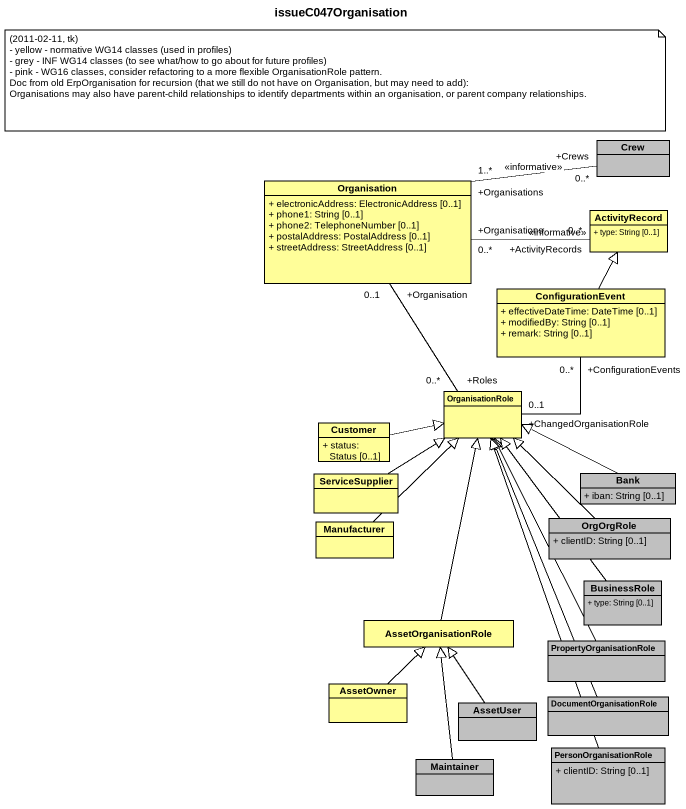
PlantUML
@startuml
title issueC047Organisation
hide circle
hide empty members
skinparam classAttributeIconSize 0
class Crew #C0C0C0
class Organisation #FFFE99 {
  + electronicAddress: ElectronicAddress [0..1]
  + phone1: String [0..1]
  + phone2: TelephoneNumber [0..1]
  + postalAddress: PostalAddress [0..1]
  + streetAddress: StreetAddress [0..1]
}
class ActivityRecord #FFFE99 {
  + type: String [0..1]
}
class ConfigurationEvent #FFFE99 {
  + effectiveDateTime: DateTime [0..1]
  + modifiedBy: String [0..1]
  + remark: String [0..1]
}
class OrganisationRole #FFFE99
class Customer #FFFE99 {
  + status: Status [0..1]
}
class ServiceSupplier #FFFE99
class Bank #C0C0C0 {
  + iban: String [0..1]
}
class Manufacturer #FFFE99
class OrgOrgRole #C0C0C0 {
  + clientID: String [0..1]
}
class BusinessRole #C0C0C0 {
  + type: String [0..1]
}
class AssetOrganisationRole #FFFE99
class PropertyOrganisationRole #C0C0C0
class AssetOwner #FFFE99
class AssetUser #C0C0C0
class DocumentOrganisationRole #C0C0C0
class PersonOrganisationRole #C0C0C0 {
  + clientID: String [0..1]
}
class Maintainer #C0C0C0
Crew "+Crews\n0..*" -left- "+Organisations\n1..*" Organisation : <<informative>>
Organisation "+Organisations\n0..*" -right- "+ActivityRecords\n0..*" ActivityRecord : <<informative>>
ConfigurationEvent -up-|> ActivityRecord
OrganisationRole "+Roles\n0..*" -up- "+Organisation\n0..1" Organisation
OrganisationRole "+ChangedOrganisationRole\n0..1" -up- "+ConfigurationEvents\n0..*" ConfigurationEvent
Customer -right-|> OrganisationRole
ServiceSupplier -up-|> OrganisationRole
Bank -left-|> OrganisationRole
Manufacturer -up-|> OrganisationRole
OrgOrgRole -up-|> OrganisationRole
BusinessRole -up-|> OrganisationRole
AssetOrganisationRole -up-|> OrganisationRole
PropertyOrganisationRole -up-|> OrganisationRole
AssetOwner -up-|> AssetOrganisationRole
AssetUser -up-|> AssetOrganisationRole
DocumentOrganisationRole -up-|> OrganisationRole
PersonOrganisationRole -up-|> OrganisationRole
Maintainer -up-|> AssetOrganisationRole
note as N1
  (2011-02-11, tk)
  - yellow - normative WG14 classes (used in profiles)
  - grey - INF WG14 classes (to see what/how to go about for future profiles)
  - pink - WG16 classes, consider refactoring to a more flexible OrganisationRole pattern.
  Doc from old ErpOrganisation for recursion (that we still do not have on Organisation, but may need to add):
  Organisations may also have parent-child relationships to identify departments within an organisation, or parent company relationships.
end note
@enduml
